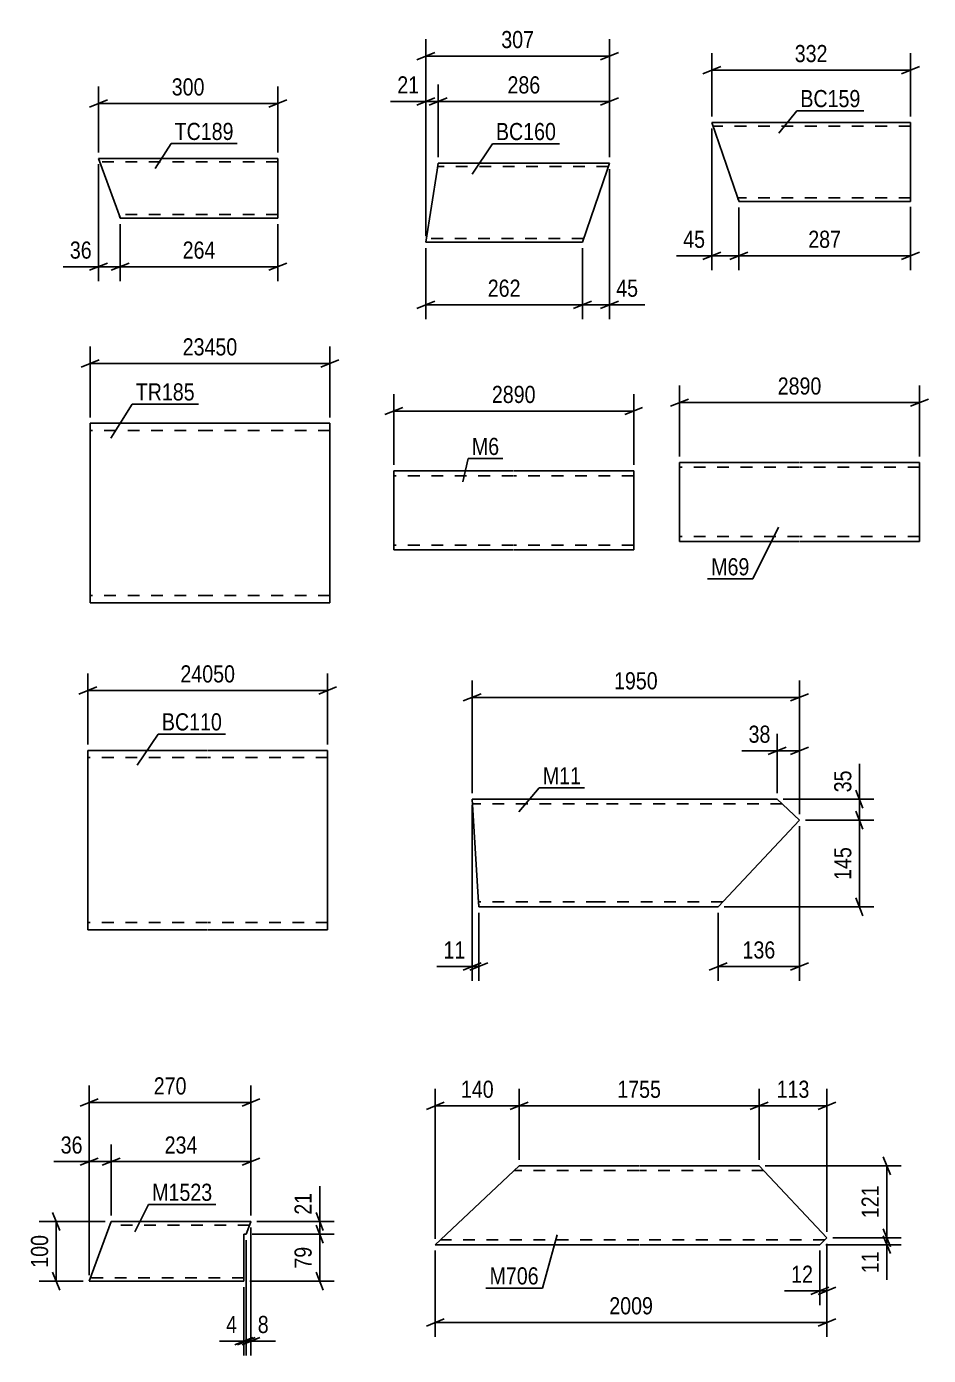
# Model space of a CAD drawing. Header units: millimetres. Extents: x 0 to 841, y 0 to 594.
# Drawn here: x 487.8 to 638.6, y 138.2 to 360.4 of the extents above; entities that cross this region are included whole.
import ezdxf

# ---------------------------------------------------------------- set-up
doc = ezdxf.new("R2010")
doc.units = ezdxf.units.MM
doc.linetypes.add('DXK_LINE_DOT2', pattern=[3.9198, 1.9599, -1.9599])
doc.styles.add('Arial Narrow', font='ARIALN.TTF', dxfattribs={"height": 0.2})

# ---------------------------------------------------------------- blocks, each defined once
blk = doc.blocks.new('Part-404205589-11716 - 11715')
at = {"color": 2, "linetype": 'Continuous'}
for p, q in [((518.44, 294.07), (498.44, 294.07)), ((498.44, 266.47), (498.44, 294.07)), ((538.54, 294.07), (518.54, 294.07)), ((538.54, 294.07), (538.54, 264.07)), ((498.44, 266.47), (498.44, 264.07)), ((518.44, 264.07), (498.44, 264.07)), ((538.54, 264.07), (518.54, 264.07))]:
    blk.add_line(p, q, dxfattribs=at)
at = {"color": 7, "linetype": 'DXK_LINE_DOT2'}
for p, q in [((518.44, 292.87), (498.44, 292.87)), ((538.54, 292.87), (518.54, 292.87)), ((498.44, 264.25), (498.44, 266.47)), ((498.44, 265.27), (498.44, 265.36)), ((518.44, 265.27), (498.44, 265.27)), ((538.54, 265.27), (518.54, 265.27)), ((538.54, 265.27), (538.54, 265.36))]:
    blk.add_line(p, q, dxfattribs=at)
blk = doc.blocks.new('Part-404205589-11514 - 11513')
at = {"color": 2, "linetype": 'Continuous'}
for p, q in [((569.23, 286.12), (549.23, 286.12)), ((549.23, 274.52), (549.23, 286.12)), ((589.33, 286.12), (569.33, 286.12)), ((589.33, 286.12), (589.33, 272.92)), ((549.23, 274.52), (549.23, 272.92)), ((569.23, 272.92), (549.23, 272.92)), ((589.33, 272.92), (569.33, 272.92))]:
    blk.add_line(p, q, dxfattribs=at)
at = {"color": 7, "linetype": 'DXK_LINE_DOT2'}
for p, q in [((569.23, 285.32), (549.23, 285.32)), ((589.33, 285.32), (569.33, 285.32)), ((549.23, 273.04), (549.23, 274.52)), ((549.23, 273.72), (549.23, 273.78)), ((569.23, 273.72), (549.23, 273.72)), ((589.33, 273.72), (569.33, 273.72)), ((589.33, 273.72), (589.33, 273.78))]:
    blk.add_line(p, q, dxfattribs=at)
blk = doc.blocks.new('Part-404205589-11522 - 11521')
at = {"color": 2, "linetype": 'Continuous'}
for p, q in [((617.01, 287.53), (597.01, 287.53)), ((597.01, 275.93), (597.01, 287.53)), ((637.11, 287.53), (617.11, 287.53)), ((637.11, 287.53), (637.11, 274.33)), ((597.01, 275.93), (597.01, 274.33)), ((617.01, 274.33), (597.01, 274.33)), ((637.11, 274.33), (617.11, 274.33))]:
    blk.add_line(p, q, dxfattribs=at)
at = {"color": 7, "linetype": 'DXK_LINE_DOT2'}
for p, q in [((617.01, 286.73), (597.01, 286.73)), ((637.11, 286.73), (617.11, 286.73)), ((597.01, 274.45), (597.01, 275.93)), ((597.01, 275.13), (597.01, 275.19)), ((617.01, 275.13), (597.01, 275.13)), ((637.11, 275.13), (617.11, 275.13)), ((637.11, 275.13), (637.11, 275.19))]:
    blk.add_line(p, q, dxfattribs=at)
blk = doc.blocks.new('Part-404205589-16396 - 16395')
at = {"color": 2, "linetype": 'Continuous'}
for p, q in [((554.58, 324.38), (556.46, 336.38)), ((556.46, 336.38), (556.65, 337.58)), ((556.65, 337.58), (585.29, 337.58)), ((580.76, 324.38), (584.87, 336.38)), ((585.17, 337.22), (584.87, 336.38)), ((585.25, 337.48), (585.17, 337.22)), ((585.29, 337.58), (585.25, 337.48)), ((580.76, 324.38), (554.58, 324.38))]:
    blk.add_line(p, q, dxfattribs=at)
at = {"color": 7, "linetype": 'DXK_LINE_DOT2'}
for p, q in [((585.08, 336.98), (556.56, 336.98)), ((556.64, 337.48), (556.6, 337.22)), ((556.65, 337.58), (556.64, 337.48)), ((585.29, 337.58), (585.17, 337.22)), ((554.68, 325.02), (554.67, 324.98)), ((554.67, 324.98), (554.68, 325.02)), ((580.97, 324.98), (554.67, 324.98)), ((554.7, 325.12), (554.68, 325.02)), ((554.68, 325.02), (554.7, 325.12))]:
    blk.add_line(p, q, dxfattribs=at)
blk = doc.blocks.new('Part-404205589-16404 - 16403')
at = {"color": 2, "linetype": 'Continuous'}
for p, q in [((635.61, 344.35), (602.4, 344.35)), ((606.67, 331.89), (602.4, 344.35)), ((635.61, 344.35), (635.61, 344.26)), ((635.61, 344.26), (635.61, 344)), ((635.61, 344), (635.61, 343.15)), ((635.61, 343.15), (635.61, 332.35)), ((606.89, 331.24), (606.67, 331.89)), ((606.89, 331.24), (606.92, 331.15)), ((606.92, 331.15), (635.61, 331.15)), ((635.61, 331.15), (635.61, 332.35))]:
    blk.add_line(p, q, dxfattribs=at)
at = {"color": 7, "linetype": 'DXK_LINE_DOT2'}
for p, q in [((635.61, 344), (635.61, 344.35)), ((635.61, 343.75), (602.6, 343.75)), ((635.61, 343.61), (635.61, 343.15)), ((606.67, 331.89), (606.8, 331.5)), ((635.61, 331.75), (606.72, 331.75)), ((635.61, 331.75), (635.61, 332.35)), ((635.61, 331.8), (635.61, 331.75)), ((635.61, 331.15), (635.61, 331.24))]:
    blk.add_line(p, q, dxfattribs=at)
blk = doc.blocks.new('Part-404205589-11557 - 11556')
at = {"color": 2, "linetype": 'Continuous'}
for p, q in [((563.32, 214.85), (562.31, 231.25)), ((562.31, 231.25), (583.37, 231.25)), ((583.47, 231.25), (613.32, 231.25)), ((617.07, 227.72), (613.32, 231.25)), ((603.47, 213.25), (617.07, 227.72)), ((563.42, 213.25), (563.32, 214.85)), ((563.42, 213.25), (583.37, 213.25)), ((583.47, 213.25), (603.47, 213.25))]:
    blk.add_line(p, q, dxfattribs=at)
at = {"color": 7, "linetype": 'DXK_LINE_DOT2'}
for p, q in [((583.37, 230.45), (562.36, 230.45)), ((614.17, 230.45), (583.47, 230.45)), ((563.41, 213.37), (563.32, 214.85)), ((563.37, 214.05), (563.36, 214.11)), ((583.37, 214.05), (563.37, 214.05)), ((604.22, 214.05), (583.47, 214.05))]:
    blk.add_line(p, q, dxfattribs=at)
blk = doc.blocks.new('Part-404205589-11637 - 11636')
at = {"color": 2, "linetype": 'Continuous'}
for p, q in [((556.16, 156.76), (570.2, 169.96)), ((570.2, 169.96), (590.2, 169.96)), ((590.3, 169.96), (610.3, 169.96)), ((621.65, 157.9), (610.3, 169.96)), ((620.44, 156.76), (621.65, 157.9)), ((590.2, 156.76), (556.16, 156.76)), ((620.44, 156.76), (590.3, 156.76))]:
    blk.add_line(p, q, dxfattribs=at)
at = {"color": 7, "linetype": 'DXK_LINE_DOT2'}
for p, q in [((590.2, 169.16), (569.35, 169.16)), ((611.05, 169.16), (590.3, 169.16)), ((557.01, 157.56), (557.08, 157.63)), ((590.2, 157.56), (557.01, 157.56)), ((621.3, 157.56), (590.3, 157.56))]:
    blk.add_line(p, q, dxfattribs=at)
blk = doc.blocks.new('Part-404205589-11725 - 11724')
at = {"color": 2, "linetype": 'Continuous'}
for p, q in [((518.06, 239.4), (498.06, 239.4)), ((498.06, 211.8), (498.06, 239.4)), ((538.16, 239.4), (518.16, 239.4)), ((538.16, 239.4), (538.16, 209.4)), ((498.06, 211.8), (498.06, 209.4)), ((518.06, 209.4), (498.06, 209.4)), ((538.16, 209.4), (518.16, 209.4))]:
    blk.add_line(p, q, dxfattribs=at)
at = {"color": 7, "linetype": 'DXK_LINE_DOT2'}
for p, q in [((518.06, 238.2), (498.06, 238.2)), ((538.16, 238.2), (518.16, 238.2)), ((498.06, 209.58), (498.06, 211.8)), ((498.06, 210.6), (498.06, 210.69)), ((518.06, 210.6), (498.06, 210.6)), ((538.16, 210.6), (518.16, 210.6)), ((538.16, 210.6), (538.16, 210.69))]:
    blk.add_line(p, q, dxfattribs=at)
blk = doc.blocks.new('Part-404205589-16271 - 16270')
at = {"color": 2, "linetype": 'Continuous'}
for p, q in [((503.44, 328.46), (499.83, 338.37)), ((529.83, 338.37), (499.83, 338.37)), ((529.83, 338.37), (529.83, 338.28)), ((529.83, 338.28), (529.83, 328.37)), ((503.47, 328.37), (503.44, 328.46)), ((529.83, 328.37), (503.47, 328.37))]:
    blk.add_line(p, q, dxfattribs=at)
at = {"color": 7, "linetype": 'DXK_LINE_DOT2'}
for p, q in [((529.83, 337.77), (500.05, 337.77)), ((529.83, 338.02), (529.83, 338.37)), ((529.83, 328.97), (503.25, 328.97)), ((503.35, 328.72), (503.47, 328.37))]:
    blk.add_line(p, q, dxfattribs=at)
blk = doc.blocks.new('Part-404205589-28660 - 28659')
at = {"color": 2, "linetype": 'Continuous'}
for p, q in [((501.94, 160.64), (498.3, 150.64)), ((525.34, 160.64), (501.94, 160.64)), ((525.31, 160.55), (524.56, 158.5)), ((525.34, 160.64), (525.31, 160.55)), ((524.56, 158.5), (524.13, 158.5)), ((524.13, 158.5), (524.13, 150.64)), ((524.13, 150.64), (498.3, 150.64))]:
    blk.add_line(p, q, dxfattribs=at)
at = {"color": 7, "linetype": 'DXK_LINE_DOT2'}
for p, q in [((525.12, 160.04), (501.72, 160.04)), ((498.52, 151.24), (498.53, 151.29)), ((524.13, 151.24), (498.52, 151.24))]:
    blk.add_line(p, q, dxfattribs=at)
blk = doc.blocks.new('StraightDimension-404205589-12462 - 11715')
at = {"color": 7, "linetype": 'Continuous'}
for p, q in [((498.44, 295.07), (498.44, 306.92)), ((538.54, 295.07), (538.54, 306.92)), ((499.94, 304.67), (496.94, 303.47)), ((537.04, 303.47), (540.04, 304.67)), ((498.44, 304.07), (538.54, 304.07))]:
    blk.add_line(p, q, dxfattribs=at)
at = {"color": 0}
blk.add_wipeout([(523.66, 304.82), (523.66, 309.02), (513.32, 309.02), (513.32, 304.82)], dxfattribs=at)
at = {"color": 3, "style": 'Arial Narrow'}
blk.add_text('23450', height=2.863, dxfattribs=at).set_placement((513.92, 305.42))
blk = doc.blocks.new('StraightDimension-404205589-12020 - 11513')
at = {"color": 7, "linetype": 'Continuous'}
for p, q in [((549.23, 287.12), (549.23, 298.97)), ((589.33, 287.12), (589.33, 298.97)), ((550.73, 296.72), (547.73, 295.52)), ((549.23, 296.12), (589.33, 296.12)), ((587.83, 295.52), (590.83, 296.72))]:
    blk.add_line(p, q, dxfattribs=at)
at = {"color": 0}
blk.add_wipeout([(573.54, 296.87), (573.54, 301.07), (565.02, 301.07), (565.02, 296.87)], dxfattribs=at)
at = {"color": 3, "style": 'Arial Narrow'}
blk.add_text('2890', height=2.863, dxfattribs=at).set_placement((565.62, 297.47))
blk = doc.blocks.new('StraightDimension-404205589-12024 - 11521')
at = {"color": 7, "linetype": 'Continuous'}
for p, q in [((597.01, 288.53), (597.01, 300.38)), ((637.11, 288.53), (637.11, 300.38)), ((598.51, 298.13), (595.51, 296.93)), ((635.61, 296.93), (638.61, 298.13)), ((597.01, 297.53), (637.11, 297.53))]:
    blk.add_line(p, q, dxfattribs=at)
at = {"color": 0}
blk.add_wipeout([(621.32, 298.28), (621.32, 302.48), (612.81, 302.48), (612.81, 298.28)], dxfattribs=at)
at = {"color": 3, "style": 'Arial Narrow'}
blk.add_text('2890', height=2.863, dxfattribs=at).set_placement((613.41, 298.88))
blk = doc.blocks.new('StraightDimension-404205589-16484 - 16395')
at = {"color": 7, "linetype": 'Continuous'}
for p, q in [((554.58, 325.38), (554.58, 350.72)), ((556.65, 338.58), (556.65, 350.72)), ((553.08, 347.27), (556.08, 348.47)), ((554.58, 347.87), (556.65, 347.87)), ((558.15, 348.47), (555.15, 347.27))]:
    blk.add_line(p, q, dxfattribs=at)
at = {"color": 0}
blk.add_wipeout([(554.05, 348.62), (554.05, 352.82), (549.2, 352.82), (549.2, 348.62)], dxfattribs=at)
at = {"color": 7, "linetype": 'Continuous'}
blk.add_line((554.58, 347.87), (548.67, 347.87), dxfattribs=at)
blk.add_line((554.58, 347.87), (548.67, 347.87), dxfattribs=at)
at = {"color": 3, "style": 'Arial Narrow'}
blk.add_text('21', height=2.863, dxfattribs=at).set_placement((549.8, 349.22))
blk = doc.blocks.new('StraightDimension-404205589-16483 - 16395')
at = {"color": 7, "linetype": 'Continuous'}
for p, q in [((556.65, 338.58), (556.65, 350.72)), ((585.29, 338.58), (585.29, 350.72)), ((558.15, 348.47), (555.15, 347.27)), ((556.65, 347.87), (585.29, 347.87)), ((583.79, 347.27), (586.79, 348.47))]:
    blk.add_line(p, q, dxfattribs=at)
at = {"color": 0}
blk.add_wipeout([(574.31, 348.62), (574.31, 352.82), (567.63, 352.82), (567.63, 348.62)], dxfattribs=at)
at = {"color": 3, "style": 'Arial Narrow'}
blk.add_text('286', height=2.863, dxfattribs=at).set_placement((568.23, 349.22))
blk = doc.blocks.new('StraightDimension-404205589-16521 - 16395')
at = {"color": 7, "linetype": 'Continuous'}
for p, q in [((585.29, 336.58), (585.29, 311.48)), ((580.76, 323.38), (580.76, 311.48)), ((579.26, 313.28), (582.26, 314.48)), ((580.76, 313.88), (585.29, 313.88)), ((586.79, 314.48), (583.79, 313.28))]:
    blk.add_line(p, q, dxfattribs=at)
at = {"color": 0}
blk.add_wipeout([(590.67, 314.63), (590.67, 318.83), (585.81, 318.83), (585.81, 314.63)], dxfattribs=at)
at = {"color": 7, "linetype": 'Continuous'}
blk.add_line((585.29, 313.88), (591.19, 313.88), dxfattribs=at)
blk.add_line((585.29, 313.88), (591.19, 313.88), dxfattribs=at)
at = {"color": 3, "style": 'Arial Narrow'}
blk.add_text('45', height=2.863, dxfattribs=at).set_placement((586.41, 315.23))
blk = doc.blocks.new('StraightDimension-404205589-16522 - 16395')
at = {"color": 7, "linetype": 'Continuous'}
for p, q in [((554.58, 323.38), (554.58, 311.48)), ((580.76, 323.38), (580.76, 311.48)), ((556.08, 314.48), (553.08, 313.28)), ((554.58, 313.88), (580.76, 313.88)), ((579.26, 313.28), (582.26, 314.48))]:
    blk.add_line(p, q, dxfattribs=at)
at = {"color": 0}
blk.add_wipeout([(571.01, 314.63), (571.01, 318.83), (564.33, 318.83), (564.33, 314.63)], dxfattribs=at)
at = {"color": 3, "style": 'Arial Narrow'}
blk.add_text('262', height=2.863, dxfattribs=at).set_placement((564.93, 315.23))
blk = doc.blocks.new('StraightDimension-404205589-16606 - 16395')
at = {"color": 7, "linetype": 'Continuous'}
for p, q in [((554.58, 325.38), (554.58, 358.3)), ((585.29, 338.58), (585.29, 358.3)), ((556.08, 356.05), (553.08, 354.85)), ((554.58, 355.45), (585.29, 355.45)), ((583.79, 354.85), (586.79, 356.05))]:
    blk.add_line(p, q, dxfattribs=at)
at = {"color": 0}
blk.add_wipeout([(573.27, 356.2), (573.27, 360.4), (566.59, 360.4), (566.59, 356.2)], dxfattribs=at)
at = {"color": 3, "style": 'Arial Narrow'}
blk.add_text('307', height=2.863, dxfattribs=at).set_placement((567.19, 356.8))
blk = doc.blocks.new('StraightDimension-404205589-16673 - 16403')
at = {"color": 7, "linetype": 'Continuous'}
for p, q in [((602.4, 345.35), (602.4, 355.96)), ((635.61, 345.35), (635.61, 355.96)), ((603.9, 353.71), (600.9, 352.51)), ((634.11, 352.51), (637.11, 353.71)), ((602.4, 353.11), (635.61, 353.11))]:
    blk.add_line(p, q, dxfattribs=at)
at = {"color": 0}
blk.add_wipeout([(622.35, 353.86), (622.35, 358.06), (615.66, 358.06), (615.66, 353.86)], dxfattribs=at)
at = {"color": 3, "style": 'Arial Narrow'}
blk.add_text('332', height=2.863, dxfattribs=at).set_placement((616.26, 354.46))
blk = doc.blocks.new('StraightDimension-404205589-16620 - 16403')
at = {"color": 7, "linetype": 'Continuous'}
for p, q in [((606.92, 330.15), (606.92, 319.66)), ((635.61, 330.24), (635.61, 319.66)), ((608.42, 322.66), (605.42, 321.46)), ((634.11, 321.46), (637.11, 322.66)), ((606.92, 322.06), (635.61, 322.06))]:
    blk.add_line(p, q, dxfattribs=at)
at = {"color": 0}
blk.add_wipeout([(624.61, 322.81), (624.61, 327.01), (617.92, 327.01), (617.92, 322.81)], dxfattribs=at)
at = {"color": 3, "style": 'Arial Narrow'}
blk.add_text('287', height=2.863, dxfattribs=at).set_placement((618.52, 323.41))
blk = doc.blocks.new('StraightDimension-404205589-16621 - 16403')
at = {"color": 7, "linetype": 'Continuous'}
for p, q in [((602.4, 343.35), (602.4, 319.66)), ((606.92, 330.15), (606.92, 319.66)), ((600.9, 321.46), (603.9, 322.66)), ((608.42, 322.66), (605.42, 321.46)), ((602.4, 322.06), (606.92, 322.06))]:
    blk.add_line(p, q, dxfattribs=at)
at = {"color": 0}
blk.add_wipeout([(601.87, 322.81), (601.87, 327.01), (597.01, 327.01), (597.01, 322.81)], dxfattribs=at)
at = {"color": 7, "linetype": 'Continuous'}
blk.add_line((602.4, 322.06), (596.49, 322.06), dxfattribs=at)
blk.add_line((602.4, 322.06), (596.49, 322.06), dxfattribs=at)
at = {"color": 3, "style": 'Arial Narrow'}
blk.add_text('45', height=2.863, dxfattribs=at).set_placement((597.61, 323.41))
blk = doc.blocks.new('StraightDimension-404205589-12057 - 11556')
at = {"color": 7, "linetype": 'Continuous'}
for p, q in [((627.67, 226.22), (626.47, 229.22)), ((618.07, 227.72), (629.47, 227.72)), ((627.07, 213.25), (627.07, 227.72)), ((626.47, 214.75), (627.67, 211.75)), ((604.47, 213.25), (629.47, 213.25))]:
    blk.add_line(p, q, dxfattribs=at)
at = {"color": 0}
blk.add_wipeout([(626.32, 223.83), (622.12, 223.83), (622.12, 217.14), (626.32, 217.14)], dxfattribs=at)
at = {"color": 3, "style": 'Arial Narrow'}
blk.add_text('145', height=2.863, rotation=90.0002, dxfattribs=at).set_placement((625.72, 217.74))
blk = doc.blocks.new('StraightDimension-404205589-12052 - 11556')
at = {"color": 7, "linetype": 'Continuous'}
for p, q in [((613.32, 232.25), (613.32, 242.17)), ((617.07, 228.72), (617.07, 242.17)), ((611.82, 238.72), (614.82, 239.92)), ((613.32, 239.32), (617.07, 239.32)), ((618.57, 239.92), (615.57, 238.72))]:
    blk.add_line(p, q, dxfattribs=at)
at = {"color": 0}
blk.add_wipeout([(612.79, 240.07), (612.79, 244.27), (607.94, 244.27), (607.94, 240.07)], dxfattribs=at)
at = {"color": 7, "linetype": 'Continuous'}
blk.add_line((613.32, 239.32), (607.41, 239.32), dxfattribs=at)
blk.add_line((613.32, 239.32), (607.41, 239.32), dxfattribs=at)
at = {"color": 3, "style": 'Arial Narrow'}
blk.add_text('38', height=2.863, dxfattribs=at).set_placement((608.54, 240.67))
blk = doc.blocks.new('StraightDimension-404205589-12044 - 11556')
at = {"color": 7, "linetype": 'Continuous'}
for p, q in [((617.07, 226.72), (617.07, 200.85)), ((603.47, 212.25), (603.47, 200.85)), ((604.97, 203.85), (601.97, 202.65)), ((603.47, 203.25), (617.07, 203.25)), ((615.57, 202.65), (618.57, 203.85))]:
    blk.add_line(p, q, dxfattribs=at)
at = {"color": 0}
blk.add_wipeout([(613.61, 204), (613.61, 208.2), (606.93, 208.2), (606.93, 204)], dxfattribs=at)
at = {"color": 3, "style": 'Arial Narrow'}
blk.add_text('136', height=2.863, dxfattribs=at).set_placement((607.53, 204.6))
blk = doc.blocks.new('StraightDimension-404205589-12056 - 11556')
at = {"color": 7, "linetype": 'Continuous'}
for p, q in [((614.32, 231.25), (629.47, 231.25)), ((626.47, 232.75), (627.67, 229.75)), ((627.07, 227.72), (627.07, 231.25)), ((627.67, 226.22), (626.47, 229.22)), ((618.07, 227.72), (629.47, 227.72))]:
    blk.add_line(p, q, dxfattribs=at)
at = {"color": 0}
blk.add_wipeout([(626.32, 236.63), (622.12, 236.63), (622.12, 231.78), (626.32, 231.78)], dxfattribs=at)
at = {"color": 7, "linetype": 'Continuous'}
blk.add_line((627.07, 231.25), (627.07, 237.16), dxfattribs=at)
blk.add_line((627.07, 231.25), (627.07, 237.16), dxfattribs=at)
at = {"color": 3, "style": 'Arial Narrow'}
blk.add_text('35', height=2.863, rotation=90.0002, dxfattribs=at).set_placement((625.72, 232.38))
blk = doc.blocks.new('StraightDimension-404205589-12048 - 11556')
at = {"color": 7, "linetype": 'Continuous'}
for p, q in [((562.31, 230.25), (562.31, 200.85)), ((563.42, 212.25), (563.42, 200.85)), ((560.81, 202.65), (563.81, 203.85)), ((564.92, 203.85), (561.92, 202.65)), ((562.31, 203.25), (563.42, 203.25))]:
    blk.add_line(p, q, dxfattribs=at)
at = {"color": 0}
blk.add_wipeout([(561.79, 204), (561.79, 208.2), (556.93, 208.2), (556.93, 204)], dxfattribs=at)
at = {"color": 7, "linetype": 'Continuous'}
blk.add_line((562.31, 203.25), (556.4, 203.25), dxfattribs=at)
blk.add_line((562.31, 203.25), (556.4, 203.25), dxfattribs=at)
at = {"color": 3, "style": 'Arial Narrow'}
blk.add_text('11', height=2.863, dxfattribs=at).set_placement((557.53, 204.6))
blk = doc.blocks.new('StraightDimension-404205589-12070 - 11556')
at = {"color": 7, "linetype": 'Continuous'}
for p, q in [((562.31, 232.25), (562.31, 251.1)), ((617.07, 228.72), (617.07, 251.1)), ((563.81, 248.85), (560.81, 247.65)), ((615.57, 247.65), (618.57, 248.85)), ((562.31, 248.25), (617.07, 248.25))]:
    blk.add_line(p, q, dxfattribs=at)
at = {"color": 0}
blk.add_wipeout([(593.95, 249), (593.95, 253.2), (585.44, 253.2), (585.44, 249)], dxfattribs=at)
at = {"color": 3, "style": 'Arial Narrow'}
blk.add_text('1950', height=2.863, dxfattribs=at).set_placement((586.04, 249.6))
blk = doc.blocks.new('StraightDimension-404205589-16117 - 11636')
at = {"color": 7, "linetype": 'Continuous'}
for p, q in [((610.3, 170.96), (610.3, 182.81)), ((621.65, 158.9), (621.65, 182.81)), ((608.8, 179.36), (611.8, 180.56)), ((610.3, 179.96), (621.65, 179.96)), ((623.15, 180.56), (620.15, 179.36))]:
    blk.add_line(p, q, dxfattribs=at)
at = {"color": 0}
blk.add_wipeout([(619.32, 180.71), (619.32, 184.91), (612.63, 184.91), (612.63, 180.71)], dxfattribs=at)
at = {"color": 3, "style": 'Arial Narrow'}
blk.add_text('113', height=2.863, dxfattribs=at).set_placement((613.23, 181.31))
blk = doc.blocks.new('StraightDimension-404205589-12262 - 11636')
at = {"color": 7, "linetype": 'Continuous'}
for p, q in [((620.44, 155.76), (620.44, 146.64)), ((621.65, 156.9), (621.65, 146.64)), ((618.94, 148.44), (621.94, 149.64)), ((623.15, 149.64), (620.15, 148.44)), ((620.44, 149.04), (621.65, 149.04))]:
    blk.add_line(p, q, dxfattribs=at)
at = {"color": 0}
blk.add_wipeout([(619.92, 149.79), (619.92, 153.99), (615.06, 153.99), (615.06, 149.79)], dxfattribs=at)
at = {"color": 7, "linetype": 'Continuous'}
blk.add_line((620.44, 149.04), (614.54, 149.04), dxfattribs=at)
blk.add_line((620.44, 149.04), (614.54, 149.04), dxfattribs=at)
at = {"color": 3, "style": 'Arial Narrow'}
blk.add_text('12', height=2.863, dxfattribs=at).set_placement((615.66, 150.39))
blk = doc.blocks.new('StraightDimension-404205589-16079 - 11636')
at = {"color": 7, "linetype": 'Continuous'}
for p, q in [((622.65, 157.9), (634.05, 157.9)), ((631.05, 159.4), (632.25, 156.4)), ((632.25, 155.26), (631.05, 158.26)), ((631.65, 156.76), (631.65, 157.9)), ((621.44, 156.76), (634.05, 156.76))]:
    blk.add_line(p, q, dxfattribs=at)
at = {"color": 0}
blk.add_wipeout([(630.9, 156.24), (626.7, 156.24), (626.7, 151.38), (630.9, 151.38)], dxfattribs=at)
at = {"color": 7, "linetype": 'Continuous'}
blk.add_line((631.65, 156.76), (631.65, 150.86), dxfattribs=at)
blk.add_line((631.65, 156.76), (631.65, 150.86), dxfattribs=at)
at = {"color": 3, "style": 'Arial Narrow'}
blk.add_text('11', height=2.863, rotation=90.0002, dxfattribs=at).set_placement((630.3, 151.98))
blk = doc.blocks.new('StraightDimension-404205589-16119 - 11636')
at = {"color": 7, "linetype": 'Continuous'}
for p, q in [((556.16, 157.76), (556.16, 182.81)), ((570.2, 170.96), (570.2, 182.81)), ((557.66, 180.56), (554.66, 179.36)), ((556.16, 179.96), (570.2, 179.96)), ((568.7, 179.36), (571.7, 180.56))]:
    blk.add_line(p, q, dxfattribs=at)
at = {"color": 0}
blk.add_wipeout([(566.52, 180.71), (566.52, 184.91), (559.84, 184.91), (559.84, 180.71)], dxfattribs=at)
at = {"color": 3, "style": 'Arial Narrow'}
blk.add_text('140', height=2.863, dxfattribs=at).set_placement((560.44, 181.31))
blk = doc.blocks.new('StraightDimension-404205589-12280 - 11636')
at = {"color": 7, "linetype": 'Continuous'}
for p, q in [((556.16, 155.76), (556.16, 141.36)), ((621.65, 156.9), (621.65, 141.36)), ((557.66, 144.36), (554.66, 143.16)), ((556.16, 143.76), (621.65, 143.76)), ((620.15, 143.16), (623.15, 144.36))]:
    blk.add_line(p, q, dxfattribs=at)
at = {"color": 0}
blk.add_wipeout([(593.16, 144.51), (593.16, 148.71), (584.65, 148.71), (584.65, 144.51)], dxfattribs=at)
at = {"color": 3, "style": 'Arial Narrow'}
blk.add_text('2009', height=2.863, dxfattribs=at).set_placement((585.25, 145.11))
blk = doc.blocks.new('StraightDimension-404205589-16118 - 11636')
at = {"color": 7, "linetype": 'Continuous'}
for p, q in [((570.2, 170.96), (570.2, 182.81)), ((610.3, 170.96), (610.3, 182.81)), ((571.7, 180.56), (568.7, 179.36)), ((570.2, 179.96), (610.3, 179.96)), ((608.8, 179.36), (611.8, 180.56))]:
    blk.add_line(p, q, dxfattribs=at)
at = {"color": 0}
blk.add_wipeout([(594.51, 180.71), (594.51, 184.91), (585.99, 184.91), (585.99, 180.71)], dxfattribs=at)
at = {"color": 3, "style": 'Arial Narrow'}
blk.add_text('1755', height=2.863, dxfattribs=at).set_placement((586.59, 181.31))
blk = doc.blocks.new('StraightDimension-404205589-16078 - 11636')
at = {"color": 7, "linetype": 'Continuous'}
for p, q in [((631.05, 171.46), (632.25, 168.46)), ((611.3, 169.96), (634.05, 169.96)), ((631.65, 157.9), (631.65, 169.96)), ((622.65, 157.9), (634.05, 157.9)), ((632.25, 156.4), (631.05, 159.4))]:
    blk.add_line(p, q, dxfattribs=at)
at = {"color": 0}
blk.add_wipeout([(630.9, 167.27), (626.7, 167.27), (626.7, 160.59), (630.9, 160.59)], dxfattribs=at)
at = {"color": 3, "style": 'Arial Narrow'}
blk.add_text('121', height=2.863, rotation=90.0002, dxfattribs=at).set_placement((630.3, 161.19))
blk = doc.blocks.new('StraightDimension-404205589-12466 - 11724')
at = {"color": 7, "linetype": 'Continuous'}
for p, q in [((498.06, 240.4), (498.06, 252.25)), ((538.16, 240.4), (538.16, 252.25)), ((499.56, 250), (496.56, 248.8)), ((498.06, 249.4), (538.16, 249.4)), ((536.66, 248.8), (539.66, 250))]:
    blk.add_line(p, q, dxfattribs=at)
at = {"color": 0}
blk.add_wipeout([(523.28, 250.15), (523.28, 254.35), (512.94, 254.35), (512.94, 250.15)], dxfattribs=at)
at = {"color": 3, "style": 'Arial Narrow'}
blk.add_text('24050', height=2.863, dxfattribs=at).set_placement((513.54, 250.75))
blk = doc.blocks.new('StraightDimension-404205589-16347 - 16270')
at = {"color": 7, "linetype": 'Continuous'}
for p, q in [((503.47, 327.37), (503.47, 317.85)), ((529.83, 327.37), (529.83, 317.85)), ((504.97, 320.85), (501.97, 319.65)), ((503.47, 320.25), (529.83, 320.25)), ((528.33, 319.65), (531.33, 320.85))]:
    blk.add_line(p, q, dxfattribs=at)
at = {"color": 0}
blk.add_wipeout([(520, 321), (520, 325.2), (513.31, 325.2), (513.31, 321)], dxfattribs=at)
at = {"color": 3, "style": 'Arial Narrow'}
blk.add_text('264', height=2.863, dxfattribs=at).set_placement((513.91, 321.6))
blk = doc.blocks.new('StraightDimension-404205589-16348 - 16270')
at = {"color": 7, "linetype": 'Continuous'}
for p, q in [((499.83, 337.37), (499.83, 317.85)), ((503.47, 327.37), (503.47, 317.85)), ((498.33, 319.65), (501.33, 320.85)), ((499.83, 320.25), (503.47, 320.25)), ((504.97, 320.85), (501.97, 319.65))]:
    blk.add_line(p, q, dxfattribs=at)
at = {"color": 0}
blk.add_wipeout([(499.31, 321), (499.31, 325.2), (494.45, 325.2), (494.45, 321)], dxfattribs=at)
at = {"color": 7, "linetype": 'Continuous'}
blk.add_line((499.83, 320.25), (493.93, 320.25), dxfattribs=at)
blk.add_line((499.83, 320.25), (493.93, 320.25), dxfattribs=at)
at = {"color": 3, "style": 'Arial Narrow'}
blk.add_text('36', height=2.863, dxfattribs=at).set_placement((495.05, 321.6))
blk = doc.blocks.new('StraightDimension-404205589-16382 - 16270')
at = {"color": 7, "linetype": 'Continuous'}
for p, q in [((499.83, 339.37), (499.83, 350.38)), ((529.83, 339.37), (529.83, 350.38)), ((501.33, 348.13), (498.33, 346.93)), ((499.83, 347.53), (529.83, 347.53)), ((528.33, 346.93), (531.33, 348.13))]:
    blk.add_line(p, q, dxfattribs=at)
at = {"color": 0}
blk.add_wipeout([(518.18, 348.28), (518.18, 352.48), (511.49, 352.48), (511.49, 348.28)], dxfattribs=at)
at = {"color": 3, "style": 'Arial Narrow'}
blk.add_text('300', height=2.863, dxfattribs=at).set_placement((512.09, 348.88))
blk = doc.blocks.new('StraightDimension-404205589-29472 - 28659')
at = {"color": 7, "linetype": 'Continuous'}
for p, q in [((526.34, 160.64), (539.23, 160.64)), ((536.23, 162.14), (537.43, 159.14)), ((537.43, 157), (536.23, 160)), ((536.83, 158.5), (536.83, 160.64)), ((525.56, 158.5), (539.23, 158.5))]:
    blk.add_line(p, q, dxfattribs=at)
at = {"color": 0}
blk.add_wipeout([(536.08, 166.03), (531.88, 166.03), (531.88, 161.17), (536.08, 161.17)], dxfattribs=at)
at = {"color": 7, "linetype": 'Continuous'}
blk.add_line((536.83, 160.64), (536.83, 166.55), dxfattribs=at)
blk.add_line((536.83, 160.64), (536.83, 166.55), dxfattribs=at)
at = {"color": 3, "style": 'Arial Narrow'}
blk.add_text('21', height=2.863, rotation=90.0002, dxfattribs=at).set_placement((535.48, 161.77))
blk = doc.blocks.new('StraightDimension-404205589-28785 - 28659')
at = {"color": 7, "linetype": 'Continuous'}
for p, q in [((498.3, 151.64), (498.3, 173.49)), ((501.94, 161.64), (501.94, 173.49)), ((496.8, 170.04), (499.8, 171.24)), ((503.44, 171.24), (500.44, 170.04)), ((498.3, 170.64), (501.94, 170.64))]:
    blk.add_line(p, q, dxfattribs=at)
at = {"color": 0}
blk.add_wipeout([(497.77, 171.39), (497.77, 175.59), (492.92, 175.59), (492.92, 171.39)], dxfattribs=at)
at = {"color": 7, "linetype": 'Continuous'}
blk.add_line((498.3, 170.64), (492.39, 170.64), dxfattribs=at)
blk.add_line((498.3, 170.64), (492.39, 170.64), dxfattribs=at)
at = {"color": 3, "style": 'Arial Narrow'}
blk.add_text('36', height=2.863, dxfattribs=at).set_placement((493.52, 171.99))
blk = doc.blocks.new('StraightDimension-404205589-28784 - 28659')
at = {"color": 7, "linetype": 'Continuous'}
for p, q in [((501.94, 161.64), (501.94, 173.49)), ((525.34, 161.64), (525.34, 173.49)), ((503.44, 171.24), (500.44, 170.04)), ((523.84, 170.04), (526.84, 171.24)), ((501.94, 170.64), (525.34, 170.64))]:
    blk.add_line(p, q, dxfattribs=at)
at = {"color": 0}
blk.add_wipeout([(516.98, 171.39), (516.98, 175.59), (510.3, 175.59), (510.3, 171.39)], dxfattribs=at)
at = {"color": 3, "style": 'Arial Narrow'}
blk.add_text('234', height=2.863, dxfattribs=at).set_placement((510.9, 171.99))
blk = doc.blocks.new('StraightDimension-404205589-28778 - 28659')
at = {"color": 7, "linetype": 'Continuous'}
for p, q in [((500.94, 160.64), (489.91, 160.64)), ((492.16, 162.14), (493.36, 159.14)), ((492.76, 150.64), (492.76, 160.64)), ((493.36, 149.14), (492.16, 152.14)), ((497.3, 150.64), (489.91, 150.64))]:
    blk.add_line(p, q, dxfattribs=at)
at = {"color": 0}
blk.add_wipeout([(492.01, 158.99), (487.81, 158.99), (487.81, 152.3), (492.01, 152.3)], dxfattribs=at)
at = {"color": 3, "style": 'Arial Narrow'}
blk.add_text('100', height=2.863, rotation=90.0002, dxfattribs=at).set_placement((491.41, 152.9))
blk = doc.blocks.new('StraightDimension-404205589-28804 - 28659')
at = {"color": 7, "linetype": 'Continuous'}
for p, q in [((498.3, 151.64), (498.3, 183.37)), ((525.34, 161.64), (525.34, 183.37)), ((499.8, 181.12), (496.8, 179.92)), ((498.3, 180.52), (525.34, 180.52)), ((523.84, 179.92), (526.84, 181.12))]:
    blk.add_line(p, q, dxfattribs=at)
at = {"color": 0}
blk.add_wipeout([(515.16, 181.27), (515.16, 185.47), (508.48, 185.47), (508.48, 181.27)], dxfattribs=at)
at = {"color": 3, "style": 'Arial Narrow'}
blk.add_text('270', height=2.863, dxfattribs=at).set_placement((509.08, 181.87))
blk = doc.blocks.new('StraightDimension-404205589-29419 - 28659')
at = {"color": 7, "linetype": 'Continuous'}
for p, q in [((525.34, 159.64), (525.34, 138.24)), ((524.56, 157.5), (524.56, 138.24)), ((523.06, 140.04), (526.06, 141.24)), ((526.84, 141.24), (523.84, 140.04)), ((524.56, 140.64), (525.34, 140.64))]:
    blk.add_line(p, q, dxfattribs=at)
at = {"color": 0}
blk.add_wipeout([(528.9, 141.39), (528.9, 145.59), (525.87, 145.59), (525.87, 141.39)], dxfattribs=at)
at = {"color": 7, "linetype": 'Continuous'}
blk.add_line((525.34, 140.64), (529.42, 140.64), dxfattribs=at)
blk.add_line((525.34, 140.64), (529.42, 140.64), dxfattribs=at)
at = {"color": 3, "style": 'Arial Narrow'}
blk.add_text('8', height=2.86, dxfattribs=at).set_placement((526.47, 141.99))
blk = doc.blocks.new('StraightDimension-404205589-29420 - 28659')
at = {"color": 7, "linetype": 'Continuous'}
for p, q in [((524.56, 157.5), (524.56, 138.24)), ((524.13, 149.64), (524.13, 138.24)), ((522.63, 140.04), (525.63, 141.24)), ((526.06, 141.24), (523.06, 140.04)), ((524.13, 140.64), (524.56, 140.64))]:
    blk.add_line(p, q, dxfattribs=at)
at = {"color": 0}
blk.add_wipeout([(523.6, 141.39), (523.6, 145.59), (520.57, 145.59), (520.57, 141.39)], dxfattribs=at)
at = {"color": 7, "linetype": 'Continuous'}
blk.add_line((524.13, 140.64), (520.05, 140.64), dxfattribs=at)
blk.add_line((524.13, 140.64), (520.05, 140.64), dxfattribs=at)
at = {"color": 3, "style": 'Arial Narrow'}
blk.add_text('4', height=2.86, dxfattribs=at).set_placement((521.17, 141.99))
blk = doc.blocks.new('StraightDimension-404205589-29473 - 28659')
at = {"color": 7, "linetype": 'Continuous'}
for p, q in [((536.23, 160), (537.43, 157)), ((525.56, 158.5), (539.23, 158.5)), ((536.83, 150.64), (536.83, 158.5)), ((537.43, 149.14), (536.23, 152.14)), ((525.13, 150.64), (539.23, 150.64))]:
    blk.add_line(p, q, dxfattribs=at)
at = {"color": 0}
blk.add_wipeout([(536.08, 157), (531.88, 157), (531.88, 152.15), (536.08, 152.15)], dxfattribs=at)
at = {"color": 3, "style": 'Arial Narrow'}
blk.add_text('79', height=2.863, rotation=90.0002, dxfattribs=at).set_placement((535.48, 152.75))
blk = doc.blocks.new('Mark-404205589-12574 - 11715')
at = {"color": 0}
blk.add_wipeout([(515.94, 297.89), (515.94, 300.89), (506.07, 300.89), (506.07, 297.89)], dxfattribs=at)
blk.add_wipeout([(515.94, 297.89), (515.94, 300.89), (506.07, 300.89), (506.07, 297.89)], dxfattribs=at)
at = {"color": 30, "linetype": 'Continuous'}
for p, q in [((501.9, 291.59), (505.47, 297.29)), ((505.47, 297.29), (516.54, 297.29))]:
    blk.add_line(p, q, dxfattribs=at)
at = {"color": 3, "style": 'Arial Narrow'}
blk.add_text('TR185', height=2.863, dxfattribs=at).set_placement((506.07, 297.89))
blk = doc.blocks.new('Mark-404205589-12506 - 11513')
at = {"color": 0}
blk.add_wipeout([(566.84, 288.78), (566.84, 291.78), (562.27, 291.78), (562.27, 288.78)], dxfattribs=at)
blk.add_wipeout([(566.84, 288.78), (566.84, 291.78), (562.27, 291.78), (562.27, 288.78)], dxfattribs=at)
at = {"color": 30, "linetype": 'Continuous'}
for p, q in [((560.78, 284.28), (561.67, 288.18)), ((561.67, 288.18), (567.44, 288.18))]:
    blk.add_line(p, q, dxfattribs=at)
at = {"color": 3, "style": 'Arial Narrow'}
blk.add_text('M6', height=2.863, dxfattribs=at).set_placement((562.27, 288.78))
blk = doc.blocks.new('Mark-404205589-12509 - 11521')
at = {"color": 0}
blk.add_wipeout([(608.68, 268.66), (608.68, 271.66), (602.29, 271.66), (602.29, 268.66)], dxfattribs=at)
blk.add_wipeout([(608.68, 268.66), (608.68, 271.66), (602.29, 271.66), (602.29, 268.66)], dxfattribs=at)
at = {"color": 30, "linetype": 'Continuous'}
for p in [(613.55, 276.71), (601.69, 268.06)]:
    blk.add_line(p, (609.28, 268.06), dxfattribs=at)
at = {"color": 3, "style": 'Arial Narrow'}
blk.add_text('M69', height=2.863, dxfattribs=at).set_placement((602.29, 268.66))
blk = doc.blocks.new('Mark-404205589-16471 - 16395')
at = {"color": 0}
blk.add_wipeout([(576.35, 341.42), (576.35, 344.42), (566.3, 344.42), (566.3, 341.42)], dxfattribs=at)
blk.add_wipeout([(576.35, 341.42), (576.35, 344.42), (566.3, 344.42), (566.3, 341.42)], dxfattribs=at)
at = {"color": 30, "linetype": 'Continuous'}
for p, q in [((562.32, 335.73), (565.7, 340.82)), ((565.7, 340.82), (576.95, 340.82))]:
    blk.add_line(p, q, dxfattribs=at)
at = {"color": 3, "style": 'Arial Narrow'}
blk.add_text('BC160', height=2.863, dxfattribs=at).set_placement((566.3, 341.42))
blk = doc.blocks.new('Mark-404205589-16468 - 16403')
at = {"color": 0}
blk.add_wipeout([(627.24, 346.93), (627.24, 349.93), (617.2, 349.93), (617.2, 346.93)], dxfattribs=at)
blk.add_wipeout([(627.24, 346.93), (627.24, 349.93), (617.2, 349.93), (617.2, 346.93)], dxfattribs=at)
at = {"color": 30, "linetype": 'Continuous'}
for p, q in [((613.58, 342.6), (616.6, 346.33)), ((616.6, 346.33), (627.84, 346.33))]:
    blk.add_line(p, q, dxfattribs=at)
at = {"color": 3, "style": 'Arial Narrow'}
blk.add_text('BC159', height=2.863, dxfattribs=at).set_placement((617.2, 346.93))
blk = doc.blocks.new('Mark-404205589-12518 - 11556')
at = {"color": 0}
blk.add_wipeout([(580.53, 233.72), (580.53, 236.72), (574.13, 236.72), (574.13, 233.72)], dxfattribs=at)
blk.add_wipeout([(580.53, 233.72), (580.53, 236.72), (574.13, 236.72), (574.13, 233.72)], dxfattribs=at)
at = {"color": 30, "linetype": 'Continuous'}
for p, q in [((570.11, 229.12), (573.53, 233.12)), ((573.53, 233.12), (581.13, 233.12))]:
    blk.add_line(p, q, dxfattribs=at)
at = {"color": 3, "style": 'Arial Narrow'}
blk.add_text('M11', height=2.863, dxfattribs=at).set_placement((574.13, 233.72))
blk = doc.blocks.new('Mark-404205589-12544 - 11636')
at = {"color": 0}
blk.add_wipeout([(573.46, 150.11), (573.46, 153.11), (565.23, 153.11), (565.23, 150.11)], dxfattribs=at)
blk.add_wipeout([(573.46, 150.11), (573.46, 153.11), (565.23, 153.11), (565.23, 150.11)], dxfattribs=at)
at = {"color": 30, "linetype": 'Continuous'}
for p in [(576.53, 158.42), (564.63, 149.51)]:
    blk.add_line(p, (574.06, 149.51), dxfattribs=at)
at = {"color": 3, "style": 'Arial Narrow'}
blk.add_text('M706', height=2.863, dxfattribs=at).set_placement((565.23, 150.11))
blk = doc.blocks.new('Mark-404205589-12577 - 11724')
at = {"color": 0}
blk.add_wipeout([(520.48, 242.73), (520.48, 245.73), (510.44, 245.73), (510.44, 242.73)], dxfattribs=at)
blk.add_wipeout([(520.48, 242.73), (520.48, 245.73), (510.44, 245.73), (510.44, 242.73)], dxfattribs=at)
at = {"color": 30, "linetype": 'Continuous'}
for p, q in [((506.33, 236.92), (509.84, 242.13)), ((509.84, 242.13), (521.08, 242.13))]:
    blk.add_line(p, q, dxfattribs=at)
at = {"color": 3, "style": 'Arial Narrow'}
blk.add_text('BC110', height=2.863, dxfattribs=at).set_placement((510.44, 242.73))
blk = doc.blocks.new('Mark-404205589-16290 - 16270')
at = {"color": 0}
blk.add_wipeout([(522.43, 341.44), (522.43, 344.44), (512.57, 344.44), (512.57, 341.44)], dxfattribs=at)
blk.add_wipeout([(522.43, 341.44), (522.43, 344.44), (512.57, 344.44), (512.57, 341.44)], dxfattribs=at)
at = {"color": 30, "linetype": 'Continuous'}
for p, q in [((509.29, 336.7), (511.97, 340.84)), ((511.97, 340.84), (523.03, 340.84))]:
    blk.add_line(p, q, dxfattribs=at)
at = {"color": 3, "style": 'Arial Narrow'}
blk.add_text('TC189', height=2.863, dxfattribs=at).set_placement((512.57, 341.44))
blk = doc.blocks.new('Mark-404205589-28864 - 28659')
at = {"color": 0}
blk.add_wipeout([(518.87, 164.09), (518.87, 167.09), (508.82, 167.09), (508.82, 164.09)], dxfattribs=at)
blk.add_wipeout([(518.87, 164.09), (518.87, 167.09), (508.82, 167.09), (508.82, 164.09)], dxfattribs=at)
at = {"color": 30, "linetype": 'Continuous'}
for p, q in [((505.9, 158.88), (508.22, 163.49)), ((508.22, 163.49), (519.47, 163.49))]:
    blk.add_line(p, q, dxfattribs=at)
at = {"color": 3, "style": 'Arial Narrow'}
blk.add_text('M1523', height=2.863, dxfattribs=at).set_placement((508.82, 164.09))

msp = doc.modelspace()

# ---------------------------------------------------------------- block references
for name in ['Part-404205589-16404 - 16403', 'Part-404205589-16271 - 16270', 'Part-404205589-16396 - 16395', 'Part-404205589-11716 - 11715', 'Part-404205589-11522 - 11521', 'Part-404205589-11514 - 11513', 'Part-404205589-11725 - 11724', 'Part-404205589-11557 - 11556', 'Part-404205589-11637 - 11636', 'Part-404205589-28660 - 28659']:
    msp.add_blockref(name, (0, 0))

# ---------------------------------------------------------------- next in the draw order: block references
for name in ['StraightDimension-404205589-16673 - 16403', 'StraightDimension-404205589-16382 - 16270', 'StraightDimension-404205589-16484 - 16395', 'StraightDimension-404205589-16521 - 16395', 'StraightDimension-404205589-16620 - 16403', 'StraightDimension-404205589-16347 - 16270', 'StraightDimension-404205589-12462 - 11715', 'StraightDimension-404205589-12024 - 11521', 'StraightDimension-404205589-12020 - 11513', 'Mark-404205589-12509 - 11521', 'StraightDimension-404205589-12466 - 11724', 'StraightDimension-404205589-12048 - 11556', 'StraightDimension-404205589-12057 - 11556', 'StraightDimension-404205589-16119 - 11636', 'StraightDimension-404205589-16117 - 11636', 'StraightDimension-404205589-28785 - 28659', 'StraightDimension-404205589-29472 - 28659', 'StraightDimension-404205589-12262 - 11636']:
    msp.add_blockref(name, (0, 0))

# ---------------------------------------------------------------- next in the draw order: block references
for name in ['StraightDimension-404205589-16483 - 16395', 'Mark-404205589-16468 - 16403', 'Mark-404205589-16290 - 16270', 'StraightDimension-404205589-16621 - 16403', 'StraightDimension-404205589-16348 - 16270', 'StraightDimension-404205589-16522 - 16395', 'Mark-404205589-12574 - 11715', 'Mark-404205589-12506 - 11513', 'Mark-404205589-12577 - 11724', 'StraightDimension-404205589-12052 - 11556', 'StraightDimension-404205589-12044 - 11556', 'StraightDimension-404205589-16118 - 11636', 'StraightDimension-404205589-28784 - 28659', 'StraightDimension-404205589-16079 - 11636']:
    msp.add_blockref(name, (0, 0))

# ---------------------------------------------------------------- next in the draw order: block references
for name in ['StraightDimension-404205589-16606 - 16395', 'StraightDimension-404205589-12056 - 11556', 'StraightDimension-404205589-28778 - 28659', 'StraightDimension-404205589-12280 - 11636']:
    msp.add_blockref(name, (0, 0))

# ---------------------------------------------------------------- next in the draw order: block references
for name in ['Mark-404205589-16471 - 16395', 'StraightDimension-404205589-12070 - 11556', 'StraightDimension-404205589-28804 - 28659', 'StraightDimension-404205589-16078 - 11636', 'Mark-404205589-12544 - 11636']:
    msp.add_blockref(name, (0, 0))

# ---------------------------------------------------------------- next in the draw order: block references
for name in ['Mark-404205589-12518 - 11556', 'Mark-404205589-28864 - 28659', 'StraightDimension-404205589-29419 - 28659']:
    msp.add_blockref(name, (0, 0))

# ---------------------------------------------------------------- next in the draw order: block references
msp.add_blockref('StraightDimension-404205589-29420 - 28659', (0, 0))

# ---------------------------------------------------------------- next in the draw order: block references
msp.add_blockref('StraightDimension-404205589-29473 - 28659', (0, 0))

doc.saveas('drawing.dxf')
